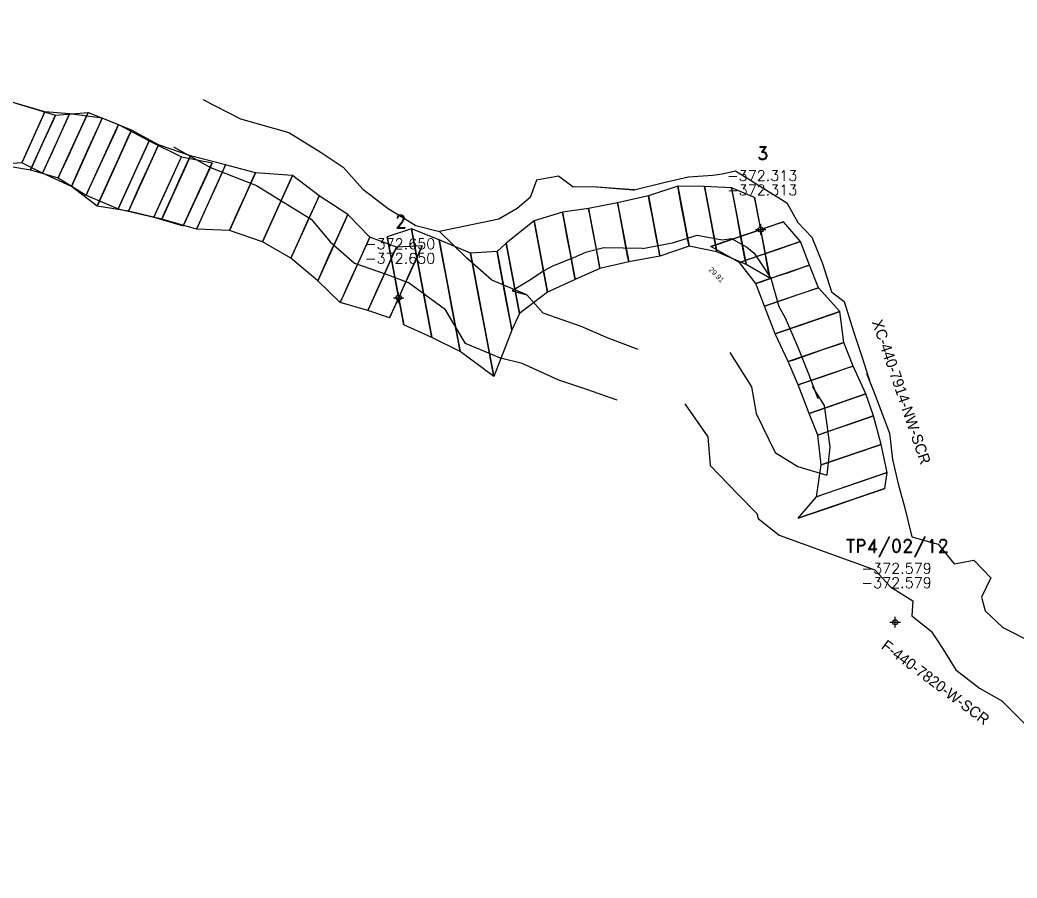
# Model space of a CAD drawing. Extents: x 9075 to 12914, y 9299 to 10364.
# Drawn here: x 10592.6 to 10687.3, y 9899.9 to 9981.4 of the extents above; entities that cross this region are included whole.
import ezdxf
from ezdxf.enums import TextEntityAlignment as Align

# ---------------------------------------------------------------- set-up
doc = ezdxf.new("R2010")
doc.units = 0
doc.header["$MEASUREMENT"] = 0
doc.header["$PDMODE"] = 34
doc.header["$PDSIZE"] = 0.5
doc.layers.get('0').update_dxf_attribs({"linetype": 'CONTINUOUS'})
doc.layers.get('DEFPOINTS').update_dxf_attribs({"linetype": 'CONTINUOUS'})
for name, color, linetype in [('abajo', 7, 'CONTINUOUS'), ('arriba', 7, 'CONTINUOUS'), ('F-440-7820-W-SCR', 30, 'CONTINUOUS'), ('NOM-DE-HOBRA', 7, 'CONTINUOUS'), ('PE', 1, 'CONTINUOUS'), ('SEC', 7, 'CONTINUOUS')]:
    doc.layers.add(name, color=color, linetype=linetype)
doc.styles.add('ROMAND', font='romand.shx')
doc.styles.add('ROMANS', font='ROMANS')
doc.dimstyles.get("Standard").update_dxf_attribs({"dimtxt": 0.5, "dimasz": 0.25, "dimexe": 0.18, "dimexo": 0.0625, "dimgap": 0.09, "dimtad": 0, "dimzin": 0, "dimdsep": 46, "dimtxsty": 'Standard', "dimcen": 0.09, "dimse1": 1, "dimse2": 1, "dimsd1": 1, "dimsd2": 1, "dimaunit": 1, "dimadec": 4, "dimazin": 0, "dimtfac": 1, "dimtofl": 0, "dimtmove": 0, "dimatfit": 3, "dimfxl": 0, "dimtolj": 1, "dimtzin": 0, "dimarcsym": 0})

# ---------------------------------------------------------------- blocks, each defined once
blk = doc.blocks.new('*D5')
at = {"layer": 'DEFPOINTS', "color": 0, "transparency": 16777216}
for p in [(10648.93, 9968.482, -367.68), (10648.33, 9967.899), (10669.776, 9947.026, -367.883)]:
    blk.add_point(p, dxfattribs=at)
at = {"layer": 'PE', "color": 0, "transparency": 16777216, "insert": (10658.753, 9957.171), "char_height": 0.5, "attachment_point": 5, "rotation": 314.17354}
blk.add_mtext('\\A1;29.91', dxfattribs=at)
blk = doc.blocks.new('F2')
blk.add_point((0, 0))
at = {"style": 'ROMAND'}
for tag, height, p in [('NOMBRE', 1.25, (0.201, 6.617)), ('CIELO', 1, (0.136, 4.616)), ('PISO', 1, (0.136, 3.247))]:
    blk.add_attdef(tag, text='', height=height, dxfattribs=at).set_placement(p, align=Align.CENTER)
at = {"style": 'ROMANS', "flags": 1}
for tag, p in [('MINA', (-0.074, -3.255)), ('LOCALIZACION', (-0.074, -4.928)), ('ESTRUCTURA', (-0.074, -6.618)), ('NIVEL', (-0.074, -8.29)), ('OBRA', (-0.074, -10.121)), ('FECHA', (-0.074, -11.793)), ('ATRAS', (-0.074, -13.483)), ('TOPOGRAFO', (2.675, -15.297))]:
    blk.add_attdef(tag, text='', height=1.25, dxfattribs=at).set_placement(p, align=Align.CENTER)

msp = doc.modelspace()

# ---------------------------------------------------------------- linework, layer by layer
at = {"layer": 'abajo'}
for points in [[(10583.518, 9981.355, -372.896), (10586.413, 9979.697, -373.04), (10585.839, 9976.769, -373.049), (10586.895, 9975.954, -373.066), (10589.182, 9974.464, -373.202), (10592.439, 9973.41, -373.347), (10596.01, 9972.321, -373.296), (10599.089, 9972.558, -373.332), (10601.99, 9971.446, -373.373), (10604.905, 9969.888, -373.417), (10607.953, 9968.379, -373.462), (10610.881, 9967.805, -373.5)], [(10630.805, 9959.908, -374.05), (10628.376, 9959.801, -374.22), (10625.835, 9960.734, -374.183), (10623.739, 9962.892, -374.144), (10621.031, 9964.668, -374.1), (10618.497, 9966.585, -374.157), (10614.997, 9966.855, -374.012), (10612.149, 9967.597, -373.972), (10608.805, 9968.454, -373.925), (10605.767, 9969.502, -373.881), (10603.208, 9970.881, -373.741), (10600.435, 9972.029, -373.8), (10597.331, 9972.447, -373.759), (10594.998, 9972.627, -373.729), (10592.282, 9973.419, -373.69), (10590.023, 9974.004, -373.658), (10588.201, 9974.83, -373.531), (10586.818, 9975.896, -373.507)], [(10579.889, 9973.449, -372.896), (10582.825, 9971.881, -373.04), (10583.336, 9971.316, -373.049), (10584.518, 9970.774, -373.066), (10586.888, 9969.466, -373.202), (10589.852, 9967.775, -373.347), (10593.632, 9967.14, -373.296), (10596.252, 9966.377, -373.332), (10598.903, 9964.721, -373.373), (10601.943, 9963.435, -373.417), (10605.325, 9962.653, -373.462), (10608.127, 9961.807, -373.5)], [(10627.708, 9953.077, -374.05), (10625.651, 9953.79, -374.22), (10623.027, 9954.54, -374.183), (10620.89, 9956.607, -374.144), (10618.348, 9958.748, -374.1), (10615.648, 9960.301, -374.157), (10612.519, 9961.39, -374.012), (10609.383, 9961.494, -373.972), (10606.08, 9962.443, -373.925), (10602.918, 9963.217, -373.881), (10599.947, 9963.686, -373.741), (10597.504, 9965.562, -373.8), (10594.771, 9966.801, -373.759), (10592.809, 9967.8, -373.729), (10589.64, 9967.59, -373.69), (10587.628, 9968.721, -373.658), (10585.972, 9969.911, -373.531), (10584.423, 9970.613, -373.507)], [(10662.373, 9964.513, -373.713), (10660.189, 9965.425, -373.93), (10657.621, 9965.551, -373.951), (10655.072, 9965.58, -373.871), (10652.296, 9964.65, -373.895), (10649.367, 9963.996, -373.92), (10646.615, 9963.477, -374.044), (10644.14, 9963.113, -373.865), (10641.444, 9962.299, -373.888), (10638.792, 9960.171, -374.013), (10637.921, 9959.397, -374.121), (10635.408, 9959.229, -374.142), (10632.422, 9960.497, -374.165), (10629.786, 9961.527, -374.085), (10627.483, 9960.788, -374.105)], [(10674.746, 9936.896, -373.482), (10674.965, 9938.418, -373.471), (10674.374, 9941.07, -373.55), (10673.655, 9943.783, -373.627), (10672.943, 9945.865, -373.61), (10671.719, 9948.511, -373.687), (10670.847, 9950.749, -373.768), (10670.475, 9953.687, -373.845), (10668.432, 9955.947, -373.723), (10667.592, 9958.09, -373.705), (10666.72, 9960.328, -373.786), (10665.123, 9962.212, -373.768)], [(10663.818, 9956.848, -373.713), (10661.559, 9958.153, -373.93), (10658.788, 9959.36, -373.951), (10656.146, 9959.88, -373.871), (10653.37, 9958.95, -373.895), (10650.422, 9958.394, -373.92), (10647.689, 9957.778, -374.044), (10645.344, 9956.725, -373.865), (10642.722, 9955.519, -373.888), (10640.052, 9953.489, -374.013), (10639.328, 9951.928, -374.121), (10637.612, 9947.534, -374.142), (10634.422, 9949.884, -374.165), (10631.73, 9951.209, -374.085), (10629.057, 9952.435, -374.105)], [(10666.516, 9934.077, -373.482), (10668.248, 9936.118, -373.471), (10668.697, 9939.126, -373.55), (10668.358, 9941.969, -373.627), (10667.55, 9944.018, -373.61), (10666.516, 9946.729, -373.687), (10665.549, 9948.934, -373.768), (10664.325, 9951.58, -373.845), (10663.323, 9954.197, -373.723), (10662.484, 9956.34, -373.705), (10660.949, 9958.351, -373.786), (10658.217, 9959.847, -373.768)]]:
    msp.add_polyline3d(points, dxfattribs=at)
at = {"layer": 'arriba'}
for points in [[(10583.518, 9981.355, -368.496), (10586.413, 9979.697, -368.54), (10585.839, 9976.769, -368.549), (10586.895, 9975.954, -368.666), (10589.182, 9974.464, -368.202), (10592.439, 9973.41, -368.347), (10596.01, 9972.321, -368.396), (10599.089, 9972.558, -368.532), (10601.99, 9971.446, -368.073), (10604.905, 9969.888, -368.717), (10607.953, 9968.379, -368.862), (10610.881, 9967.805, -368.9)], [(10630.805, 9959.908, -368.65), (10628.376, 9959.801, -368.92), (10625.835, 9960.734, -368.983), (10623.739, 9962.892, -368.944), (10621.031, 9964.668, -369.6), (10618.497, 9966.585, -369.557), (10614.997, 9966.855, -369.712), (10612.149, 9967.597, -369.472), (10608.805, 9968.454, -369.125), (10605.767, 9969.502, -369.181), (10603.208, 9970.881, -368.241), (10600.435, 9972.029, -368.4), (10597.331, 9972.447, -368.759), (10594.998, 9972.627, -368.729), (10592.282, 9973.419, -368.59), (10590.023, 9974.004, -368.658), (10588.201, 9974.83, -368.731), (10586.818, 9975.896, -369.007)], [(10579.889, 9973.449, -368.496), (10582.825, 9971.881, -368.54), (10583.336, 9971.316, -368.549), (10584.518, 9970.774, -368.666), (10586.888, 9969.466, -368.202), (10589.852, 9967.775, -368.347), (10593.632, 9967.14, -368.396), (10596.252, 9966.377, -368.532), (10598.903, 9964.721, -368.073), (10601.943, 9963.435, -368.717), (10605.325, 9962.653, -368.862), (10608.127, 9961.807, -368.9)], [(10627.708, 9953.077, -368.65), (10625.651, 9953.79, -368.92), (10623.027, 9954.54, -368.983), (10620.89, 9956.607, -368.944), (10618.348, 9958.748, -369.6), (10615.648, 9960.301, -369.557), (10612.519, 9961.39, -369.712), (10609.383, 9961.494, -369.472), (10606.08, 9962.443, -369.125), (10602.918, 9963.217, -369.181), (10599.947, 9963.686, -368.241), (10597.504, 9965.562, -368.4), (10594.771, 9966.801, -368.759), (10592.809, 9967.8, -368.729), (10589.64, 9967.59, -368.59), (10587.628, 9968.721, -368.658), (10585.972, 9969.911, -368.731), (10584.423, 9970.613, -369.007)], [(10662.373, 9964.513, -369.313), (10660.189, 9965.425, -369.53), (10657.621, 9965.551, -369.651), (10655.072, 9965.58, -370.171), (10652.296, 9964.65, -370.695), (10649.367, 9963.996, -369.32), (10646.615, 9963.477, -369.344), (10644.14, 9963.113, -369.665), (10641.444, 9962.299, -369.188), (10638.792, 9960.171, -369.213), (10637.921, 9959.397, -369.021), (10635.408, 9959.229, -369.742), (10632.422, 9960.497, -369.265), (10629.786, 9961.527, -368.985), (10627.483, 9960.788, -369.805)], [(10674.746, 9936.896, -369.782), (10674.965, 9938.418, -369.871), (10674.374, 9941.07, -369.75), (10673.655, 9943.783, -369.527), (10672.943, 9945.865, -369.41), (10671.719, 9948.511, -369.187), (10670.847, 9950.749, -369.368), (10670.475, 9953.687, -368.845), (10668.432, 9955.947, -369.723), (10667.592, 9958.09, -369.605), (10666.72, 9960.328, -369.286), (10665.123, 9962.212, -369.468)], [(10663.818, 9956.848, -369.313), (10661.559, 9958.153, -369.53), (10658.788, 9959.36, -369.651), (10656.146, 9959.88, -370.171), (10653.37, 9958.95, -370.695), (10650.422, 9958.394, -369.32), (10647.689, 9957.778, -369.344), (10645.344, 9956.725, -369.665), (10642.722, 9955.519, -369.188), (10640.052, 9953.489, -369.213), (10639.328, 9951.928, -369.021), (10637.612, 9947.534, -369.742), (10634.422, 9949.884, -369.265), (10631.73, 9951.209, -368.985), (10629.057, 9952.435, -369.805)], [(10666.516, 9934.077, -369.782), (10668.248, 9936.118, -369.871), (10668.697, 9939.126, -369.75), (10668.358, 9941.969, -369.527), (10667.55, 9944.018, -369.41), (10666.516, 9946.729, -369.187), (10665.549, 9948.934, -369.368), (10664.325, 9951.58, -368.845), (10663.323, 9954.197, -369.723), (10662.484, 9956.34, -369.605), (10660.949, 9958.351, -369.286), (10658.217, 9959.847, -369.468)]]:
    msp.add_polyline3d(points, dxfattribs=at)
at = {"layer": 'F-440-7820-W-SCR', "linetype": 'ByBlock'}
for points in [[(10609.974, 9973.816, -368.514), (10613.558, 9971.965, -368.507), (10618.158, 9970.664, -368.699), (10621.139, 9968.831, -368.593), (10623.302, 9967.384, -368.289), (10625.183, 9965.288, -367.584), (10627.582, 9963.462, -367.979), (10630.223, 9961.838, -367.873), (10632.463, 9961.282, -367.969)], [(10609.974, 9973.816, -373.214), (10613.558, 9971.965, -373.207), (10618.158, 9970.664, -373.199), (10621.139, 9968.831, -373.093), (10623.302, 9967.384, -372.989), (10625.183, 9965.288, -372.984), (10627.582, 9963.462, -372.879), (10630.223, 9961.838, -372.873), (10632.463, 9961.282, -372.769)], [(10607.198, 9969.301, -368.514), (10610.73, 9967.365, -368.507), (10615.068, 9965.637, -368.699), (10618.05, 9963.804, -368.593), (10620.265, 9962.443, -368.289), (10622.093, 9960.262, -367.584), (10624.387, 9958.265, -367.979), (10627.395, 9957.238, -367.873), (10629.478, 9956.427, -367.969)], [(10607.198, 9969.301, -373.214), (10610.73, 9967.365, -373.207), (10615.068, 9965.637, -373.199), (10618.05, 9963.804, -373.093), (10620.265, 9962.443, -372.989), (10622.093, 9960.262, -372.984), (10624.387, 9958.265, -372.879), (10627.395, 9957.238, -372.873), (10629.478, 9956.427, -372.769)], [(10650.857, 9965.2, -372.61), (10646.981, 9965.518, -372.496), (10645.157, 9965.484, -372.523), (10643.739, 9966.543, -372.541), (10641.675, 9966.16, -372.573), (10641.064, 9964.521, -372.586), (10639.834, 9963.478, -372.707), (10638.094, 9962.443, -372.736), (10632.463, 9961.282, -372.769)], [(10650.929, 9965.224, -368.013), (10646.981, 9965.518, -367.896), (10645.157, 9965.484, -368.323), (10643.739, 9966.543, -368.241), (10641.675, 9966.16, -367.673), (10641.064, 9964.521, -367.786), (10639.834, 9963.478, -367.707), (10638.094, 9962.443, -367.736), (10632.463, 9961.282, -367.969)], [(10650.857, 9965.2, -372.61), (10650.929, 9965.224, -372.613), (10653.756, 9965.938, -372.603), (10656.102, 9966.481, -372.594), (10658.407, 9966.613, -372.485), (10659.298, 9966.743, -372.482), (10660.57, 9967.028, -372.477), (10665.439, 9964.016, -372.467)], [(10650.857, 9965.2, -368.01), (10650.929, 9965.224, -368.013), (10653.756, 9965.938, -368.403), (10656.102, 9966.481, -368.594), (10658.407, 9966.613, -368.585), (10659.298, 9966.743, -368.582), (10660.57, 9967.028, -367.777), (10665.439, 9964.016, -367.667)], [(10665.439, 9964.016, -367.667), (10666.483, 9962.143, -367.84), (10667.808, 9960.749, -368.018), (10668.826, 9958.231, -367.984), (10669.678, 9955.562, -367.448), (10670.868, 9954.649, -367.532), (10671.774, 9951.788, -367.694), (10672.599, 9949.215, -367.559), (10673.37, 9946.835, -368.827)], [(10665.439, 9964.016, -372.467), (10666.483, 9962.143, -372.34), (10667.808, 9960.749, -372.318), (10668.826, 9958.231, -372.284), (10669.678, 9955.562, -372.248), (10670.868, 9954.649, -372.232), (10671.774, 9951.788, -372.194), (10672.599, 9949.215, -372.159), (10673.37, 9946.835, -372.227)], [(10651.327, 9950.088, -368.498), (10648.475, 9951.173, -367.974), (10645.892, 9952.254, -367.617), (10642.31, 9953.536, -367.875), (10640.759, 9955.27, -367.307), (10637.439, 9956.659, -367.361), (10635.058, 9958.74, -367.607), (10632.463, 9961.282, -367.969)], [(10651.327, 9950.088, -372.528), (10648.475, 9951.173, -372.674), (10645.892, 9952.254, -372.717), (10642.31, 9953.536, -372.775), (10640.759, 9955.27, -372.607), (10637.439, 9956.659, -372.761), (10635.058, 9958.74, -372.707), (10632.463, 9961.282, -372.769)], [(10651.734, 9959.682, -368.013), (10654.589, 9960.198, -368.403), (10656.907, 9960.939, -368.594), (10659.298, 9960.478, -368.585), (10660.189, 9960.607, -368.582), (10661.619, 9959.804, -367.777)], [(10651.734, 9959.682, -372.613), (10654.589, 9960.198, -372.603), (10656.907, 9960.939, -372.594), (10659.298, 9960.478, -372.485), (10660.189, 9960.607, -372.482), (10661.619, 9959.804, -372.477)], [(10651.734, 9959.682, -372.613), (10648.058, 9959.717, -372.496), (10646.307, 9959.29, -372.523), (10645.182, 9958.776, -372.541), (10643.191, 9957.999, -372.573), (10642.361, 9957.54, -372.586), (10641.094, 9956.694, -372.707), (10639.354, 9955.659, -372.736), (10640.759, 9955.27, -372.607)], [(10651.734, 9959.682, -368.013), (10648.058, 9959.717, -367.896), (10646.307, 9959.29, -368.323), (10645.182, 9958.776, -368.241), (10643.191, 9957.999, -367.673), (10642.361, 9957.54, -367.786), (10641.094, 9956.694, -367.707), (10639.354, 9955.659, -367.736), (10640.759, 9955.27, -367.307)], [(10661.619, 9959.804, -372.477), (10662.32, 9959.211, -372.318), (10663.915, 9956.854, -372.284), (10664.671, 9954.158, -372.248), (10665.284, 9953.084, -372.232), (10666.478, 9950.303, -372.194), (10667.496, 9947.785, -372.159), (10668.363, 9945.432, -372.227)], [(10661.619, 9959.804, -367.777), (10662.32, 9959.211, -368.018), (10663.915, 9956.854, -367.984), (10664.671, 9954.158, -367.448), (10665.284, 9953.084, -367.532), (10666.478, 9950.303, -367.694), (10667.496, 9947.785, -367.559), (10668.363, 9945.432, -368.827)], [(10649.319, 9945.291, -368.498), (10646.429, 9946.284, -367.974), (10643.769, 9947.18, -367.617), (10640.303, 9948.74, -367.875), (10638.25, 9949.274, -367.307), (10634.929, 9950.663, -367.361), (10633.012, 9953.851, -367.607), (10629.478, 9956.427, -367.969)], [(10649.319, 9945.291, -372.528), (10646.429, 9946.284, -372.674), (10643.769, 9947.18, -372.717), (10640.303, 9948.74, -372.775), (10638.25, 9949.274, -372.607), (10634.929, 9950.663, -372.761), (10633.012, 9953.851, -372.707), (10629.478, 9956.427, -372.769)], [(10660.019, 9949.806, -366.859), (10662.069, 9946.544, -368.292), (10662.518, 9944.023, -366.711), (10664.319, 9940.314, -366.945), (10666.462, 9938.966, -367.068), (10669.22, 9938.162, -368.447)], [(10660.019, 9949.806, -372.659), (10662.069, 9946.544, -372.692), (10662.518, 9944.023, -372.611), (10664.319, 9940.314, -372.345), (10666.462, 9938.966, -372.468), (10669.22, 9938.162, -372.047)], [(10672.999, 9947.791, -367.883), (10673.752, 9945.915, -367.945), (10675.162, 9942.141, -368.07), (10675.447, 9939.64, -368.447), (10676.024, 9937.209, -368.125), (10676.583, 9935.287, -367.588)], [(10672.999, 9947.791, -371.783), (10673.752, 9945.915, -371.845), (10675.162, 9942.141, -371.97), (10675.447, 9939.64, -372.047), (10676.024, 9937.209, -372.125), (10676.583, 9935.287, -372.088)], [(10667.842, 9946.567, -371.783), (10668.984, 9944.784, -371.845), (10669.518, 9940.802, -371.97), (10669.22, 9938.162, -372.047)], [(10667.842, 9946.567, -367.883), (10668.984, 9944.784, -367.945), (10669.518, 9940.802, -368.07), (10669.22, 9938.162, -368.447)], [(10655.733, 9944.919, -366.859), (10657.915, 9941.808, -368.292), (10658.165, 9939.061, -366.711), (10660.824, 9936.33, -366.945), (10662.572, 9934.531, -367.068), (10662.694, 9934.046, -368.125)], [(10655.733, 9944.919, -372.659), (10657.915, 9941.808, -372.692), (10658.165, 9939.061, -372.611), (10660.824, 9936.33, -372.345), (10662.572, 9934.531, -372.468), (10662.694, 9934.046, -372.125)], [(10676.583, 9935.287, -372.088), (10677.293, 9932.32, -372.118), (10679.803, 9931.614, -372.096), (10681.329, 9929.758, -372.171), (10683.188, 9930.08, -372.161), (10684.796, 9928.432, -372.138), (10683.913, 9926.569, -372.13), (10684.265, 9925.275, -372.218), (10685.948, 9923.694, -372.294), (10688.634, 9922.34, -372.266), (10690.242, 9920.693, -371.543), (10692.47, 9920.002, -372.323), (10693.348, 9917.97, -372.401), (10693.944, 9915.954, -372.282), (10695.171, 9913.832, -372.258), (10696.955, 9911.537, -372.228), (10699.17, 9909.36, -371.997), (10700.256, 9907.246, -371.974), (10700.581, 9906.558, -371.966)], [(10676.583, 9935.287, -367.588), (10677.293, 9932.32, -367.418), (10679.803, 9931.614, -367.596), (10681.329, 9929.758, -367.571), (10683.188, 9930.08, -367.761), (10684.796, 9928.432, -367.638), (10683.913, 9926.569, -367.73), (10684.265, 9925.275, -368.018), (10685.948, 9923.694, -368.194), (10688.634, 9922.34, -368.166), (10690.242, 9920.693, -368.043), (10692.47, 9920.002, -368.423), (10693.348, 9917.97, -367.501), (10693.944, 9915.954, -367.682), (10695.171, 9913.832, -367.558), (10696.955, 9911.537, -367.928), (10699.17, 9909.36, -367.997), (10700.256, 9907.246, -368.274), (10701.46, 9904.7, -368.346), (10702.315, 9903.744, -368.275)], [(10662.694, 9934.046, -372.125), (10664.712, 9932.47, -372.088)], [(10662.694, 9934.046, -368.125), (10664.712, 9932.47, -367.588)], [(10664.712, 9932.47, -372.088), (10673.79, 9929.187, -372.118), (10675.257, 9927.547, -372.096), (10677.378, 9926.225, -372.171), (10677.299, 9924.813, -372.161), (10679.131, 9923.365, -372.138), (10679.59, 9922.702, -372.13), (10680.24, 9921.675, -372.218), (10681.476, 9919.694, -372.294), (10683.715, 9917.94, -372.266), (10685.844, 9916.759, -371.543), (10687.252, 9915.335, -372.323), (10688.726, 9913.837, -372.401), (10689.769, 9912.221, -372.282), (10691.146, 9910.232, -372.258), (10692.855, 9907.87, -372.228), (10694.475, 9905.16, -371.997), (10696.008, 9903.446, -371.974), (10697.733, 9901.367, -371.946), (10698.705, 9899.929, -371.929)], [(10664.712, 9932.47, -367.588), (10673.79, 9929.187, -367.418), (10675.257, 9927.547, -367.596), (10677.378, 9926.225, -367.571), (10677.299, 9924.813, -367.761), (10679.131, 9923.365, -367.638), (10679.59, 9922.702, -367.73), (10680.24, 9921.675, -368.018), (10681.476, 9919.694, -368.194), (10683.715, 9917.94, -368.166), (10685.844, 9916.759, -368.043), (10687.252, 9915.335, -368.423), (10688.726, 9913.837, -367.501), (10689.769, 9912.221, -367.682), (10691.146, 9910.232, -367.558), (10692.855, 9907.87, -367.928), (10694.475, 9905.16, -367.997), (10696.008, 9903.446, -368.274), (10697.733, 9901.367, -368.346), (10698.705, 9899.929, -368.251)]]:
    msp.add_polyline3d(points, dxfattribs=at)
at = {"layer": 'SEC'}
for points in [[(10594.998, 9972.627, -373.729), (10592.809, 9967.8, -373.729), (10592.809, 9967.8, -370.829), (10593.028, 9968.283, -369.359), (10593.63, 9969.61, -368.729), (10594.177, 9970.817, -368.729), (10594.779, 9972.144, -369.359), (10594.998, 9972.627, -370.829), (10594.998, 9972.627, -373.729)], [(10593.632, 9967.14, -373.296), (10596.01, 9972.321, -373.296), (10596.01, 9972.321, -370.454), (10595.772, 9971.803, -369.013), (10595.118, 9970.378, -368.396), (10594.524, 9969.083, -368.396), (10593.87, 9967.658, -369.013), (10593.632, 9967.14, -370.454), (10593.632, 9967.14, -373.296)], [(10597.331, 9972.447, -373.759), (10594.771, 9966.801, -373.759), (10594.771, 9966.801, -370.859), (10595.027, 9967.365, -369.389), (10595.731, 9968.918, -368.759), (10596.371, 9970.33, -368.759), (10597.075, 9971.883, -369.389), (10597.331, 9972.447, -370.859), (10597.331, 9972.447, -373.759)], [(10596.252, 9966.377, -373.332), (10599.089, 9972.558, -373.332), (10599.089, 9972.558, -370.548), (10598.805, 9971.94, -369.137), (10598.025, 9970.24, -368.532), (10597.316, 9968.695, -368.532), (10596.536, 9966.996, -369.137), (10596.252, 9966.377, -370.548), (10596.252, 9966.377, -373.332)], [(10600.435, 9972.029, -373.8), (10597.504, 9965.562, -373.8), (10597.504, 9965.562, -370.668), (10597.797, 9966.209, -369.08), (10598.603, 9967.987, -368.4), (10599.336, 9969.604, -368.4), (10600.142, 9971.382, -369.08), (10600.435, 9972.029, -370.668), (10600.435, 9972.029, -373.8)], [(10598.903, 9964.721, -373.373), (10601.99, 9971.446, -373.373), (10601.99, 9971.446, -370.299), (10601.681, 9970.774, -368.741), (10600.832, 9968.924, -368.073), (10600.06, 9967.243, -368.073), (10599.211, 9965.393, -368.741), (10598.903, 9964.721, -370.299), (10598.903, 9964.721, -373.373)], [(10603.208, 9970.881, -373.741), (10599.947, 9963.686, -373.741), (10599.947, 9963.686, -370.551), (10600.273, 9964.406, -368.934), (10601.17, 9966.384, -368.241), (10601.985, 9968.183, -368.241), (10602.882, 9970.162, -368.934), (10603.208, 9970.881, -370.551), (10603.208, 9970.881, -373.741)], [(10601.943, 9963.435, -373.417), (10604.905, 9969.888, -373.417), (10604.905, 9969.888, -370.691), (10604.609, 9969.243, -369.309), (10603.794, 9967.468, -368.717), (10603.054, 9965.855, -368.717), (10602.239, 9964.08, -369.309), (10601.943, 9963.435, -370.691), (10601.943, 9963.435, -373.417)], [(10605.767, 9969.502, -373.881), (10602.918, 9963.217, -373.881), (10602.918, 9963.217, -371.155), (10603.203, 9963.846, -369.773), (10603.986, 9965.574, -369.181), (10604.699, 9967.145, -369.181), (10605.482, 9968.873, -369.773), (10605.767, 9969.502, -371.155), (10605.767, 9969.502, -373.881)], [(10605.325, 9962.653, -373.462), (10607.953, 9968.379, -373.462), (10607.953, 9968.379, -370.794), (10607.69, 9967.806, -369.441), (10606.968, 9966.232, -368.862), (10606.311, 9964.8, -368.862), (10605.588, 9963.226, -369.441), (10605.325, 9962.653, -370.794), (10605.325, 9962.653, -373.462)], [(10608.805, 9968.454, -373.925), (10606.08, 9962.443, -373.925), (10606.08, 9962.443, -371.141), (10606.352, 9963.044, -369.73), (10607.102, 9964.697, -369.125), (10607.783, 9966.2, -369.125), (10608.532, 9967.853, -369.73), (10608.805, 9968.454, -371.141), (10608.805, 9968.454, -373.925)], [(10608.127, 9961.807, -373.5), (10610.881, 9967.805, -373.5), (10610.881, 9967.805, -370.832), (10610.605, 9967.205, -369.48), (10609.848, 9965.556, -368.9), (10609.16, 9964.056, -368.9), (10608.403, 9962.407, -369.48), (10608.127, 9961.807, -370.832), (10608.127, 9961.807, -373.5)], [(10612.149, 9967.597, -373.972), (10609.383, 9961.494, -373.972), (10609.383, 9961.494, -371.362), (10609.659, 9962.105, -370.039), (10610.42, 9963.783, -369.472), (10611.112, 9965.308, -369.472), (10611.872, 9966.987, -370.039), (10612.149, 9967.597, -371.362), (10612.149, 9967.597, -373.972)], [(10614.997, 9966.855, -374.012), (10612.519, 9961.39, -374.012), (10612.519, 9961.39, -371.518), (10612.767, 9961.937, -370.254), (10613.448, 9963.439, -369.712), (10614.068, 9964.806, -369.712), (10614.749, 9966.308, -370.254), (10614.997, 9966.855, -371.518), (10614.997, 9966.855, -374.012)], [(10618.497, 9966.585, -374.157), (10615.648, 9960.301, -374.157), (10615.648, 9960.301, -371.489), (10615.933, 9960.929, -370.137), (10616.717, 9962.658, -369.557), (10617.429, 9964.229, -369.557), (10618.212, 9965.957, -370.137), (10618.497, 9966.585, -371.489), (10618.497, 9966.585, -374.157)], [(10655.072, 9965.58, -373.871), (10656.146, 9959.88, -373.871), (10656.146, 9959.88, -371.725), (10656.038, 9960.45, -370.638), (10655.743, 9962.017, -370.171), (10655.474, 9963.442, -370.171), (10655.179, 9965.01, -370.638), (10655.072, 9965.58, -371.725), (10655.072, 9965.58, -373.871)], [(10657.621, 9965.551, -373.951), (10658.788, 9959.36, -373.951), (10658.788, 9959.36, -371.457), (10658.671, 9959.979, -370.192), (10658.35, 9961.682, -369.651), (10658.058, 9963.23, -369.651), (10657.738, 9964.932, -370.192), (10657.621, 9965.551, -371.457), (10657.621, 9965.551, -373.951)], [(10660.189, 9965.425, -373.93), (10661.559, 9958.153, -373.93), (10661.559, 9958.153, -371.378), (10661.422, 9958.88, -370.084), (10661.045, 9960.88, -369.53), (10660.703, 9962.698, -369.53), (10660.326, 9964.697, -370.084), (10660.189, 9965.425, -371.378), (10660.189, 9965.425, -373.93)], [(10621.031, 9964.668, -374.1), (10618.348, 9958.748, -374.1), (10618.348, 9958.748, -371.49), (10618.616, 9959.34, -370.167), (10619.354, 9960.968, -369.6), (10620.025, 9962.448, -369.6), (10620.763, 9964.076, -370.167), (10621.031, 9964.668, -371.49), (10621.031, 9964.668, -374.1)], [(10652.296, 9964.65, -373.895), (10653.37, 9958.95, -373.895), (10653.37, 9958.95, -372.039), (10653.263, 9959.52, -371.099), (10652.967, 9961.087, -370.695), (10652.699, 9962.512, -370.695), (10652.403, 9964.08, -371.099), (10652.296, 9964.65, -372.039), (10652.296, 9964.65, -373.895)], [(10662.373, 9964.513, -373.713), (10663.818, 9956.848, -373.713), (10663.818, 9956.848, -371.161), (10663.673, 9957.615, -369.868), (10663.276, 9959.723, -369.313), (10662.915, 9961.639, -369.313), (10662.518, 9963.747, -369.868), (10662.373, 9964.513, -371.161), (10662.373, 9964.513, -373.713)], [(10646.615, 9963.477, -374.044), (10647.689, 9957.778, -374.044), (10647.689, 9957.778, -371.318), (10647.582, 9958.348, -369.936), (10647.286, 9959.915, -369.344), (10647.018, 9961.34, -369.344), (10646.722, 9962.907, -369.936), (10646.615, 9963.477, -371.318), (10646.615, 9963.477, -374.044)], [(10649.367, 9963.996, -373.92), (10650.422, 9958.394, -373.92), (10650.422, 9958.394, -371.252), (10650.317, 9958.955, -369.9), (10650.026, 9960.495, -369.32), (10649.762, 9961.895, -369.32), (10649.472, 9963.436, -369.9), (10649.367, 9963.996, -371.252), (10649.367, 9963.996, -373.92)], [(10623.739, 9962.892, -374.144), (10620.89, 9956.607, -374.144), (10620.89, 9956.607, -371.128), (10621.175, 9957.236, -369.599), (10621.959, 9958.964, -368.944), (10622.671, 9960.535, -368.944), (10623.454, 9962.263, -369.599), (10623.739, 9962.892, -371.128), (10623.739, 9962.892, -374.144)], [(10644.14, 9963.113, -373.865), (10645.344, 9956.725, -373.865), (10645.344, 9956.725, -371.429), (10645.223, 9957.364, -370.194), (10644.892, 9959.12, -369.665), (10644.591, 9960.717, -369.665), (10644.26, 9962.474, -370.194), (10644.14, 9963.113, -371.429), (10644.14, 9963.113, -373.865)], [(10629.786, 9961.527, -374.085), (10631.73, 9951.209, -374.085), (10631.73, 9951.209, -371.127), (10631.536, 9952.24, -369.627), (10631.001, 9955.078, -368.985), (10630.515, 9957.658, -368.985), (10629.98, 9960.495, -369.627), (10629.786, 9961.527, -371.127), (10629.786, 9961.527, -374.085)], [(10641.444, 9962.299, -373.888), (10642.722, 9955.519, -373.888), (10642.722, 9955.519, -371.162), (10642.594, 9956.197, -369.78), (10642.243, 9958.061, -369.188), (10641.923, 9959.757, -369.188), (10641.572, 9961.621, -369.78), (10641.444, 9962.299, -371.162), (10641.444, 9962.299, -373.888)], [(10665.123, 9962.212, -373.768), (10658.217, 9959.847, -373.768), (10658.217, 9959.847, -371.274), (10658.908, 9960.083, -370.01), (10660.807, 9960.734, -369.468), (10662.533, 9961.325, -369.468), (10664.433, 9961.976, -370.01), (10665.123, 9962.212, -371.274), (10665.123, 9962.212, -373.768)], [(10625.835, 9960.734, -374.183), (10623.027, 9954.54, -374.183), (10623.027, 9954.54, -371.167), (10623.308, 9955.16, -369.638), (10624.08, 9956.863, -368.983), (10624.782, 9958.411, -368.983), (10625.554, 9960.114, -369.638), (10625.835, 9960.734, -371.167), (10625.835, 9960.734, -374.183)], [(10627.483, 9960.788, -374.105), (10629.057, 9952.435, -374.105), (10629.057, 9952.435, -371.611), (10628.9, 9953.27, -370.346), (10628.467, 9955.567, -369.805), (10628.073, 9957.655, -369.805), (10627.64, 9959.952, -370.346), (10627.483, 9960.788, -371.611), (10627.483, 9960.788, -374.105)], [(10632.422, 9960.497, -374.165), (10634.422, 9949.884, -374.165), (10634.422, 9949.884, -371.323), (10634.222, 9950.946, -369.882), (10633.672, 9953.864, -369.265), (10633.172, 9956.517, -369.265), (10632.622, 9959.436, -369.882), (10632.422, 9960.497, -371.323), (10632.422, 9960.497, -374.165)], [(10628.376, 9959.801, -374.22), (10625.651, 9953.79, -374.22), (10625.651, 9953.79, -371.146), (10625.924, 9954.391, -369.588), (10626.673, 9956.044, -368.92), (10627.355, 9957.547, -368.92), (10628.104, 9959.2, -369.588), (10628.376, 9959.801, -371.146), (10628.376, 9959.801, -374.22)], [(10630.805, 9959.908, -374.05), (10627.708, 9953.077, -374.05), (10627.708, 9953.077, -370.918), (10628.018, 9953.76, -369.33), (10628.87, 9955.639, -368.65), (10629.644, 9957.346, -368.65), (10630.495, 9959.225, -369.33), (10630.805, 9959.908, -370.918), (10630.805, 9959.908, -374.05)], [(10638.792, 9960.171, -374.013), (10640.052, 9953.489, -374.013), (10640.052, 9953.489, -371.229), (10639.926, 9954.157, -369.818), (10639.579, 9955.995, -369.213), (10639.264, 9957.666, -369.213), (10638.918, 9959.503, -369.818), (10638.792, 9960.171, -371.229), (10638.792, 9960.171, -374.013)], [(10666.72, 9960.328, -373.786), (10660.949, 9958.351, -373.786), (10660.949, 9958.351, -371.176), (10661.526, 9958.549, -369.853), (10663.113, 9959.093, -369.286), (10664.556, 9959.587, -369.286), (10666.143, 9960.131, -369.853), (10666.72, 9960.328, -371.176), (10666.72, 9960.328, -373.786)], [(10635.408, 9959.229, -374.142), (10637.612, 9947.534, -374.142), (10637.612, 9947.534, -371.59), (10637.392, 9948.704, -370.296), (10636.786, 9951.92, -369.742), (10636.235, 9954.843, -369.742), (10635.629, 9958.059, -370.296), (10635.408, 9959.229, -371.59), (10635.408, 9959.229, -374.142)], [(10637.921, 9959.397, -374.121), (10639.328, 9951.928, -374.121), (10639.328, 9951.928, -371.163), (10639.187, 9952.675, -369.664), (10638.8, 9954.729, -369.021), (10638.448, 9956.596, -369.021), (10638.061, 9958.65, -369.664), (10637.921, 9959.397, -371.163), (10637.921, 9959.397, -374.121)], [(10667.592, 9958.09, -373.705), (10662.484, 9956.34, -373.705), (10662.484, 9956.34, -371.327), (10662.994, 9956.515, -370.122), (10664.399, 9956.997, -369.605), (10665.676, 9957.434, -369.605), (10667.081, 9957.915, -370.122), (10667.592, 9958.09, -371.327), (10667.592, 9958.09, -373.705)], [(10668.432, 9955.947, -373.723), (10663.323, 9954.197, -373.723), (10663.323, 9954.197, -371.403), (10663.834, 9954.372, -370.227), (10665.239, 9954.853, -369.723), (10666.516, 9955.291, -369.723), (10667.921, 9955.772, -370.227), (10668.432, 9955.947, -371.403), (10668.432, 9955.947, -373.723)], [(10670.475, 9953.687, -373.845), (10664.325, 9951.58, -373.845), (10664.325, 9951.58, -370.945), (10664.94, 9951.791, -369.475), (10666.631, 9952.37, -368.845), (10668.169, 9952.897, -368.845), (10669.86, 9953.476, -369.475), (10670.475, 9953.687, -370.945), (10670.475, 9953.687, -373.845)], [(10670.847, 9950.749, -373.768), (10665.549, 9948.934, -373.768), (10665.549, 9948.934, -371.216), (10666.079, 9949.116, -369.923), (10667.536, 9949.615, -369.368), (10668.86, 9950.068, -369.368), (10670.317, 9950.567, -369.923), (10670.847, 9950.749, -371.216), (10670.847, 9950.749, -373.768)], [(10671.719, 9948.511, -373.687), (10666.516, 9946.729, -373.687), (10666.516, 9946.729, -371.077), (10667.036, 9946.907, -369.754), (10668.467, 9947.397, -369.187), (10669.768, 9947.843, -369.187), (10671.199, 9948.333, -369.754), (10671.719, 9948.511, -371.077), (10671.719, 9948.511, -373.687)], [(10672.943, 9945.865, -373.61), (10667.55, 9944.018, -373.61), (10667.55, 9944.018, -371.174), (10668.089, 9944.202, -369.939), (10669.572, 9944.71, -369.41), (10670.92, 9945.172, -369.41), (10672.403, 9945.68, -369.939), (10672.943, 9945.865, -371.174), (10672.943, 9945.865, -373.61)], [(10673.655, 9943.783, -373.627), (10668.358, 9941.969, -373.627), (10668.358, 9941.969, -371.249), (10668.887, 9942.15, -370.044), (10670.344, 9942.649, -369.527), (10671.669, 9943.103, -369.527), (10673.126, 9943.602, -370.044), (10673.655, 9943.783, -371.249), (10673.655, 9943.783, -373.627)], [(10674.374, 9941.07, -373.55), (10668.697, 9939.126, -373.55), (10668.697, 9939.126, -371.346), (10669.265, 9939.32, -370.228), (10670.826, 9939.855, -369.75), (10672.245, 9940.341, -369.75), (10673.806, 9940.875, -370.228), (10674.374, 9941.07, -371.346), (10674.374, 9941.07, -373.55)], [(10674.965, 9938.418, -373.471), (10668.248, 9936.118, -373.471), (10668.248, 9936.118, -371.383), (10668.92, 9936.348, -370.324), (10670.767, 9936.98, -369.871), (10672.446, 9937.556, -369.871), (10674.293, 9938.188, -370.324), (10674.965, 9938.418, -371.383), (10674.965, 9938.418, -373.471)], [(10674.746, 9936.896, -373.482), (10666.516, 9934.077, -373.482), (10666.516, 9934.077, -371.336), (10667.339, 9934.359, -370.248), (10669.602, 9935.134, -369.782), (10671.66, 9935.839, -369.782), (10673.923, 9936.615, -370.248), (10674.746, 9936.896, -371.336), (10674.746, 9936.896, -373.482)]]:
    msp.add_polyline3d(points, dxfattribs=at)

# ---------------------------------------------------------------- block references
for p, values in [((10662.947, 9961.467, -372.313), {'NOMBRE': '3', 'CIELO': '-372.313', 'PISO': '-372.313'}), ((10628.575, 9954.99, -372.65), {'NOMBRE': '2', 'CIELO': '-372.650', 'PISO': '-372.650'}), ((10675.711, 9924.205, -372.579), {'NOMBRE': 'TP4/02/12', 'CIELO': '-372.579', 'PISO': '-372.579'})]:
    msp.add_blockref('F2', p).add_auto_attribs(values)

# ---------------------------------------------------------------- texts
at = {"layer": 'NOM-DE-HOBRA', "char_height": 1.03614, "width": 15.77525, "attachment_point": 1}
for s, insert, rotation in [('XC-440-7914-NW-SCR', (10674.469, 9953.038, -851.392), 288.87757), ('F-440-7820-W-SCR', (10674.938, 9922.606, -851.392), 323.14759)]:
    msp.add_mtext(s, dxfattribs=dict(at, insert=insert, rotation=rotation))

# ---------------------------------------------------------------- dimensions: what is measured, and where the dimension line sits
at = {"layer": 'PE'}
dim = msp.add_aligned_dim(p1=(10669.7756, 9947.0262, -367.8827), p2=(10648.9303, 9968.4818, -367.6799), distance=0.8365, dimstyle='Standard', dxfattribs=at)
dim.commit()
dim.dimension.update_dxf_attribs({"geometry": '*D5', "text_midpoint": (10658.753, 9957.1711)})

doc.saveas('drawing.dxf')
